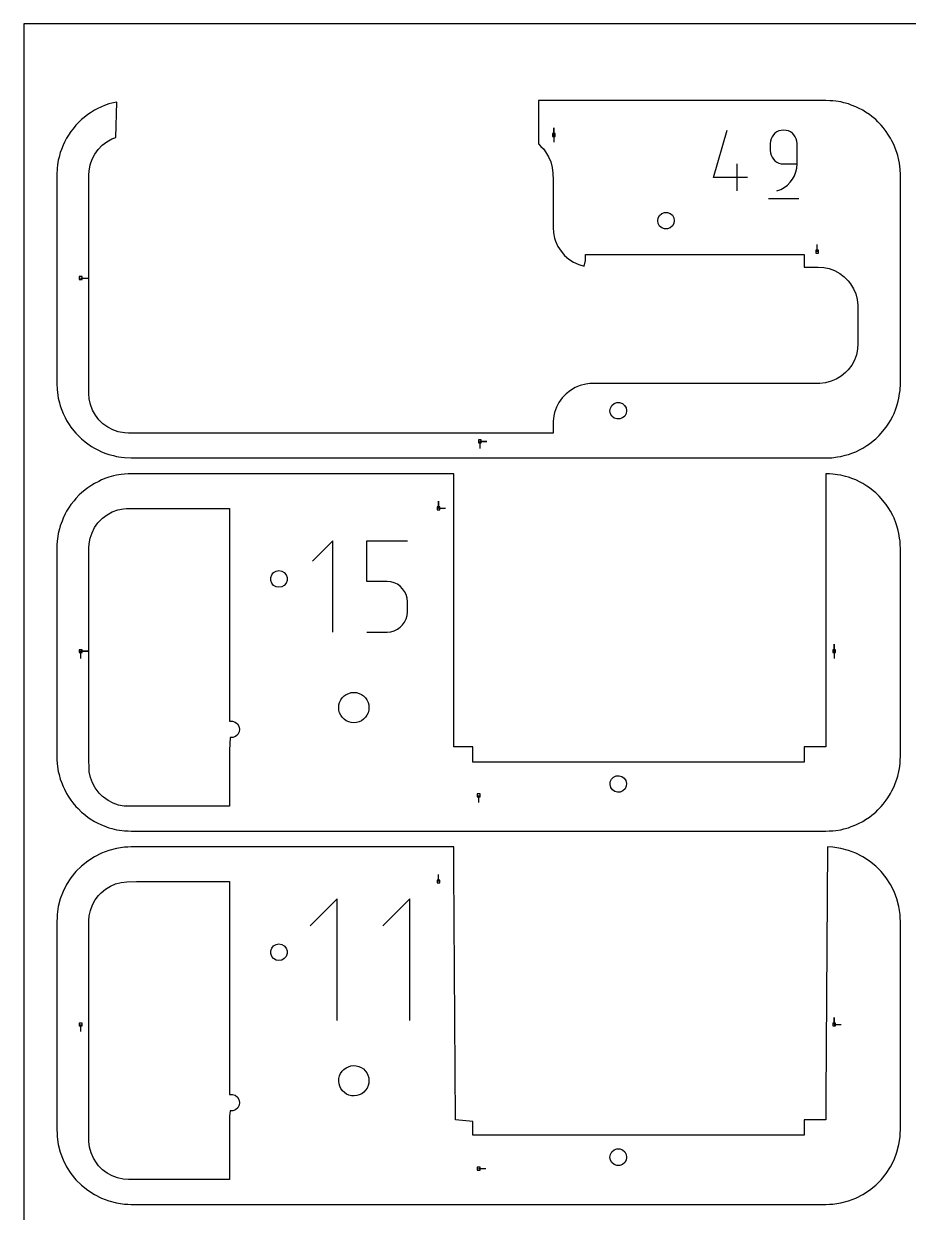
# Model space of a CAD drawing. Extents: x 0 to 570, y 0 to 470.
# Drawn here: x 0 to 178.3, y 230.6 to 470 of the extents above; entities that cross this region are included whole.
import ezdxf

# ---------------------------------------------------------------- set-up
doc = ezdxf.new("R2010")
doc.units = 0

msp = doc.modelspace()

# ---------------------------------------------------------------- linework, layer by layer
at = {"layer": 'annotation', "color": 1}
for p, q in [((106.836875, 447.580638), (106.836875, 449.009388)), ((106.836875, 447.580638), (106.836875, 449.009388)), ((106.836875, 449.009388), (106.836875, 447.580638)), ((139.040793, 439.051922), (141.755265, 448.571766)), ((151.395499, 447.931196), (151.067644, 447.60302)), ((151.77498, 448.199873), (151.395499, 447.931196)), ((152.198342, 448.401337), (151.77498, 448.199873)), ((152.657838, 448.527873), (152.198342, 448.401337)), ((153.145721, 448.571766), (152.657838, 448.527873)), ((153.634616, 448.527873), (153.145721, 448.571766)), ((153.145721, 448.571766), (153.145721, 448.571766)), ((154.094649, 448.401337), (153.634616, 448.527873)), ((154.518169, 448.199873), (154.094649, 448.401337)), ((154.897524, 447.931196), (154.518169, 448.199873)), ((155.225063, 447.60302), (154.897524, 447.931196)), ((106.836875, 447.580638), (106.836875, 446.151888)), ((150.471299, 446.338643), (150.427411, 445.849617)), ((150.427411, 445.849617), (150.427411, 444.488543)), ((150.597798, 446.799029), (150.471299, 446.338643)), ((150.799161, 447.223059), (150.597798, 446.799029)), ((151.067644, 447.60302), (150.799161, 447.223059)), ((155.493135, 447.223059), (155.225063, 447.60302)), ((155.694088, 446.799029), (155.493135, 447.223059)), ((155.82027, 446.338643), (155.694088, 446.799029)), ((155.864032, 445.849617), (155.82027, 446.338643)), ((155.864032, 441.767162), (155.864032, 445.849617)), ((155.864032, 445.849617), (155.864032, 445.849617)), ((150.427411, 444.488543), (150.427411, 444.488543)), ((150.427411, 444.488543), (150.471299, 443.999543)), ((150.471299, 443.999543), (150.597798, 443.539228)), ((150.597798, 443.539228), (150.799161, 443.115299)), ((150.799161, 443.115299), (151.067644, 442.73546)), ((143.80033, 436.330541), (143.80033, 441.767162)), ((151.067644, 442.73546), (151.395499, 442.407411)), ((151.395499, 442.407411), (151.77498, 442.138855)), ((151.77498, 442.138855), (152.198342, 441.937493)), ((152.198342, 441.937493), (152.657838, 441.811028)), ((152.657838, 441.811028), (153.145721, 441.767162)), ((153.145721, 441.767162), (155.864032, 441.767162)), ((155.628209, 440.148517), (155.803847, 440.941819)), ((155.803847, 440.941819), (155.864032, 441.767162)), ((145.83772, 439.051922), (139.040793, 439.051922)), ((154.482309, 438.060613), (154.960067, 438.697937)), ((154.960067, 438.697937), (155.344491, 439.39723)), ((155.344491, 439.39723), (155.628209, 440.148517)), ((151.785415, 436.330541), (152.562771, 436.620223)), ((151.785415, 436.330541), (151.785415, 436.330541)), ((152.562771, 436.620223), (153.276288, 437.011779)), ((153.276288, 437.011779), (153.918592, 437.495235)), ((153.918592, 437.495235), (154.482309, 438.060613)), ((150.087718, 434.800388), (156.20833, 434.800388)), ((159.905628, 424.08145), (159.905628, 425.5102)), ((11.455633, 418.780637), (12.884383, 418.780637)), ((91.905627, 385.875637), (93.334377, 385.875637)), ((91.905627, 385.875637), (93.334377, 385.875637)), ((93.334377, 385.875637), (91.905627, 385.875637)), ((91.905627, 385.875637), (91.905627, 384.446887)), ((83.571877, 372.405636), (83.571877, 373.834386)), ((83.571877, 372.405636), (83.571877, 373.834386)), ((83.571877, 373.834386), (83.571877, 372.405636)), ((83.571877, 372.405636), (85.000627, 372.405636)), ((62.27786, 365.831007), (58.195788, 361.747784)), ((62.27786, 347.46917), (62.27786, 365.831007)), ((69.162972, 357.654197), (69.162972, 365.831007)), ((69.162972, 365.831007), (77.317903, 365.831007)), ((73.240438, 357.654197), (69.162972, 357.654197)), ((73.972567, 357.588753), (73.240438, 357.654197)), ((74.661971, 357.400008), (73.972567, 357.588753)), ((75.297061, 357.099344), (74.661971, 357.400008)), ((75.866246, 356.698145), (75.297061, 357.099344)), ((76.357934, 356.207792), (75.866246, 356.698145)), ((76.760534, 355.639668), (76.357934, 356.207792)), ((77.062456, 355.005154), (76.760534, 355.639668)), ((77.25211, 354.315634), (77.062456, 355.005154)), ((77.317903, 353.58249), (77.25211, 354.315634)), ((77.317903, 351.551242), (77.317903, 353.58249)), ((77.317903, 353.58249), (77.317903, 353.58249)), ((76.760278, 349.491377), (77.062324, 350.127269)), ((77.062324, 350.127269), (77.252072, 350.817742)), ((77.252072, 350.817742), (77.317903, 351.551242)), ((69.162972, 347.46917), (73.240438, 347.46917)), ((73.240438, 347.46917), (73.972263, 347.53497)), ((73.240438, 347.46917), (73.240438, 347.46917)), ((73.972263, 347.53497), (74.661507, 347.724668)), ((74.661507, 347.724668), (75.29655, 348.02671)), ((75.29655, 348.02671), (75.865772, 348.429544)), ((75.865772, 348.429544), (76.357554, 348.921617)), ((76.357554, 348.921617), (76.760278, 349.491377)), ((163.33438, 343.605635), (163.33438, 345.034385)), ((163.33438, 343.605635), (163.33438, 345.034385)), ((163.33438, 345.034385), (163.33438, 343.605635)), ((11.455633, 343.605635), (12.884383, 343.605635)), ((11.455633, 343.605635), (12.884383, 343.605635)), ((12.884383, 343.605635), (11.455633, 343.605635)), ((11.455633, 343.605635), (11.455633, 342.176885)), ((163.33438, 343.605635), (163.33438, 342.176885)), ((41.452308, 332.563877), (41.452308, 332.524301)), ((91.667502, 314.567509), (91.667502, 313.138759)), ((83.571877, 297.230634), (83.571877, 298.659384)), ((63.166099, 293.716311), (57.723337, 288.272013)), ((63.166099, 269.233862), (63.166099, 293.716311)), ((77.789779, 293.716311), (72.347017, 288.272013)), ((77.789779, 269.233862), (77.789779, 293.716311)), ((11.455633, 268.430633), (11.455633, 267.001883)), ((163.33438, 268.430633), (163.33438, 269.859383)), ((163.33438, 268.430633), (163.33438, 269.859383)), ((163.33438, 269.859383), (163.33438, 268.430633)), ((163.33438, 268.430633), (164.76313, 268.430633)), ((91.667502, 239.392507), (93.096252, 239.392507))]:
    msp.add_line(p, q, dxfattribs=at)
at = {"layer": 'boundary', "color": 5}
for p, q in [((14.225221, 452.566044), (13.435715, 452.05731)), ((14.812595, 452.861397), (14.225221, 452.566044)), ((15.651702, 453.28333), (14.812595, 452.861397)), ((16.26714, 453.514577), (15.651702, 453.28333)), ((17.146336, 453.84493), (16.26714, 453.514577)), ((17.782869, 454.009447), (17.146336, 453.84493)), ((18.745082, 454.195082), (17.782869, 454.009447)), ((18.544251, 447.105286), (18.745082, 454.195082)), ((150.678226, 454.542513), (103.74125, 454.542513)), ((103.74125, 454.542513), (103.74125, 445.802501)), ((156.729276, 454.542513), (150.678226, 454.542513)), ((161.667505, 454.542513), (156.729276, 454.542513)), ((162.453264, 454.505877), (161.667505, 454.542513)), ((163.063223, 454.477437), (162.453264, 454.505877)), ((163.690341, 454.384946), (163.063223, 454.477437)), ((164.642802, 454.244472), (163.690341, 454.384946)), ((165.256538, 454.085848), (164.642802, 454.244472)), ((166.188674, 453.84493), (165.256538, 454.085848)), ((166.782067, 453.621966), (166.188674, 453.84493)), ((167.683308, 453.28333), (166.782067, 453.621966)), ((168.249641, 452.998556), (167.683308, 453.28333)), ((169.109783, 452.566044), (168.249641, 452.998556)), ((169.642645, 452.222685), (169.109783, 452.566044)), ((11.630545, 450.689684), (10.977477, 450.036619)), ((12.146287, 451.106189), (11.630545, 450.689684)), ((12.88306, 451.701196), (12.146287, 451.106189)), ((13.435715, 452.05731), (12.88306, 451.701196)), ((170.451949, 451.701196), (169.642645, 452.222685)), ((170.949218, 451.299609), (170.451949, 451.701196)), ((171.704465, 450.689684), (170.949218, 451.299609)), ((172.145238, 450.248913), (171.704465, 450.689684)), ((172.814681, 449.579474), (172.145238, 450.248913)), ((9.508817, 448.32695), (9.000085, 447.537449)), ((9.925322, 448.842695), (9.508817, 448.32695)), ((10.520329, 449.579474), (9.925322, 448.842695)), ((10.977477, 450.036619), (10.520329, 449.579474)), ((173.216267, 449.082202), (172.814681, 449.579474)), ((173.826192, 448.32695), (173.216267, 449.082202)), ((174.169547, 447.794094), (173.826192, 448.32695)), ((174.691032, 446.984799), (174.169547, 447.794094)), ((7.926683, 445.558317), (7.596334, 444.679119)), ((8.222037, 446.145692), (7.926683, 445.558317)), ((8.643972, 446.984799), (8.222037, 446.145692)), ((9.000085, 447.537449), (8.643972, 446.984799)), ((15.011417, 444.695488), (15.826818, 445.530354)), ((15.826818, 445.530354), (16.755089, 446.237604)), ((16.755089, 446.237604), (17.776445, 446.802158)), ((17.776445, 446.802158), (18.544251, 447.105286)), ((103.74125, 445.802501), (104.21261, 445.281779)), ((104.21261, 445.281779), (104.716762, 444.777626)), ((174.975812, 446.418463), (174.691032, 446.984799)), ((175.408333, 445.558317), (174.975812, 446.418463)), ((175.631292, 444.964922), (175.408333, 445.558317)), ((7.130063, 443.154345), (6.965544, 442.517809)), ((7.36509, 444.06368), (7.130063, 443.154345)), ((7.596334, 444.679119), (7.36509, 444.06368)), ((13.785953, 442.716406), (14.326256, 443.750793)), ((14.326256, 443.750793), (15.011417, 444.695488)), ((104.716762, 444.777626), (105.144033, 444.206861)), ((105.144033, 444.206861), (105.747282, 443.229272)), ((105.747282, 443.229272), (106.203982, 442.175089)), ((175.96992, 444.06368), (175.631292, 444.964922)), ((176.128546, 443.449945), (175.96992, 444.06368)), ((176.369466, 442.51781), (176.128546, 443.449945)), ((6.732576, 440.938234), (6.6675, 439.542513)), ((6.828504, 441.588647), (6.732576, 440.938234)), ((6.965544, 442.517809), (6.828504, 441.588647)), ((13.172795, 440.328199), (13.402013, 441.614374)), ((13.402013, 441.614374), (13.785953, 442.716406)), ((106.203982, 442.175089), (106.504641, 441.066146)), ((106.504641, 441.066146), (106.642994, 439.925407)), ((176.461955, 441.890693), (176.369466, 442.51781)), ((176.612238, 440.727834), (176.461955, 441.890693)), ((176.667504, 439.542513), (176.612238, 440.727834)), ((6.6675, 439.542513), (6.6675, 415.454277)), ((13.122508, 439.542513), (13.172795, 440.328199)), ((13.122508, 432.778805), (13.122508, 439.542513)), ((106.642994, 439.925407), (106.667504, 438.489947)), ((106.667504, 438.489947), (106.667504, 428.985825)), ((176.667504, 421.708176), (176.667504, 439.542513)), ((13.122508, 421.71092), (13.122508, 432.778805)), ((106.667504, 428.985825), (106.739622, 427.914889)), ((106.739622, 427.914889), (106.969913, 426.807075)), ((106.969913, 426.807075), (107.19588, 426.180892)), ((107.19588, 426.180892), (107.664574, 425.153881)), ((107.664574, 425.153881), (108.273714, 424.203093)), ((108.273714, 424.203093), (109.011157, 423.347625)), ((13.122508, 404.765749), (13.122508, 421.71092)), ((109.011157, 423.347625), (109.862175, 422.604674)), ((109.862175, 422.604674), (110.809746, 421.989183)), ((110.809746, 421.989183), (111.83492, 421.513544)), ((111.83492, 421.513544), (112.91717, 421.187344)), ((112.91717, 421.187344), (113.191922, 422.340202)), ((113.191922, 422.340202), (113.191922, 423.501262)), ((113.191922, 423.501262), (143.226573, 423.501262)), ((143.226573, 423.501262), (157.290416, 423.501262)), ((157.290416, 423.501262), (157.290416, 422.273189)), ((157.290416, 422.273189), (157.290416, 420.985825)), ((176.667504, 397.542513), (176.667504, 421.708176)), ((157.290416, 420.985825), (158.67308, 420.985825)), ((158.67308, 420.985825), (160.122498, 420.985825)), ((160.122498, 420.985825), (161.222276, 420.909673)), ((161.222276, 420.909673), (162.347128, 420.67017)), ((162.347128, 420.67017), (163.426023, 420.271825)), ((163.426023, 420.271825), (164.436651, 419.722875)), ((164.436651, 419.722875), (165.3581, 419.034665)), ((165.3581, 419.034665), (166.171347, 418.221425)), ((166.171347, 418.221425), (166.631602, 417.606589)), ((166.631602, 417.606589), (167.22763, 416.625887)), ((167.22763, 416.625887), (167.676904, 415.569743)), ((6.6675, 415.454277), (6.6675, 397.542513)), ((167.676904, 415.569743), (167.97011, 414.459976)), ((167.97011, 414.459976), (168.101143, 413.319524)), ((168.101143, 413.319524), (168.122507, 412.422118)), ((168.122507, 412.422118), (168.122507, 405.587548)), ((13.122508, 395.542511), (13.122508, 404.765749)), ((168.122507, 405.587548), (168.046224, 404.44179)), ((167.408287, 402.238504), (166.859376, 401.228099)), ((167.806644, 403.317166), (167.408287, 402.238504)), ((168.046224, 404.44179), (167.806644, 403.317166)), ((166.171276, 400.306831), (165.621679, 399.757237)), ((166.859376, 401.228099), (166.171276, 400.306831)), ((6.6675, 397.542513), (6.723006, 396.352044)), ((113.246369, 397.408293), (112.16268, 397.134683)), ((114.054766, 397.519013), (113.246369, 397.408293)), ((136.182137, 397.519013), (114.054766, 397.519013)), ((157.290416, 397.542513), (136.182137, 397.519013)), ((158.673081, 397.542513), (157.290416, 397.542513)), ((160.447959, 397.563347), (158.673081, 397.542513)), ((161.588374, 397.69316), (160.447959, 397.563347)), ((162.698273, 397.985115), (161.588374, 397.69316)), ((163.754749, 398.433144), (162.698273, 397.985115)), ((164.73597, 399.027957), (163.754749, 398.433144)), ((165.621679, 399.757237), (164.73597, 399.027957)), ((176.602428, 396.146791), (176.667504, 397.542513)), ((6.723006, 396.352044), (6.869616, 395.217628)), ((6.869616, 395.217628), (6.965544, 394.567215)), ((13.206662, 394.429822), (13.122508, 395.542511)), ((109.283425, 395.457129), (108.510515, 394.648839)), ((110.16155, 396.149478), (109.283425, 395.457129)), ((111.127628, 396.712332), (110.16155, 396.149478)), ((112.16268, 397.134683), (111.127628, 396.712332)), ((176.369466, 394.567215), (176.509938, 395.519674)), ((176.509938, 395.519674), (176.602428, 396.146791)), ((6.965544, 394.567215), (7.200571, 393.657881)), ((7.200571, 393.657881), (7.365089, 393.021347)), ((7.365089, 393.021347), (7.695439, 392.142145)), ((13.453031, 393.289125), (13.206662, 394.429822)), ((13.862858, 392.196452), (13.453031, 393.289125)), ((107.338727, 392.749788), (106.962878, 391.696276)), ((107.858007, 393.740455), (107.338727, 392.749788)), ((108.510515, 394.648839), (107.858007, 393.740455)), ((175.746961, 392.42795), (175.96992, 393.021347)), ((175.96992, 393.021347), (176.21084, 393.953481)), ((176.21084, 393.953481), (176.369466, 394.567215)), ((7.695439, 392.142145), (7.926683, 391.526704)), ((7.926683, 391.526704), (8.348618, 390.687601)), ((8.348618, 390.687601), (8.643972, 390.100229)), ((14.427409, 391.175099), (13.862858, 392.196452)), ((15.134661, 390.246828), (14.427409, 391.175099)), ((15.969528, 389.431424), (15.134661, 390.246828)), ((106.830803, 391.057016), (106.693548, 389.949336)), ((106.962878, 391.696276), (106.830803, 391.057016)), ((174.691032, 390.100229), (175.123553, 390.960371)), ((175.123553, 390.960371), (175.408333, 391.526704)), ((175.408333, 391.526704), (175.746961, 392.42795)), ((8.643972, 390.100229), (9.152705, 389.310725)), ((9.152705, 389.310725), (9.508818, 388.758072)), ((9.508818, 388.758072), (10.103825, 388.021296)), ((10.103825, 388.021296), (10.520329, 387.505553)), ((16.914223, 388.746269), (15.969528, 389.431424)), ((17.94861, 388.205966), (16.914223, 388.746269)), ((19.050642, 387.822023), (17.94861, 388.205966)), ((20.336815, 387.592808), (19.050642, 387.822023)), ((106.693548, 389.949336), (106.667504, 389.343099)), ((106.667504, 389.343099), (106.667504, 387.542512)), ((172.81468, 387.505553), (173.424606, 388.260802)), ((173.424606, 388.260802), (173.826192, 388.758072)), ((173.826192, 388.758072), (174.347677, 389.567371)), ((174.347677, 389.567371), (174.691032, 390.100229)), ((10.520329, 387.505553), (11.173397, 386.852485)), ((11.173397, 386.852485), (11.630545, 386.395338)), ((11.630545, 386.395338), (12.367319, 385.800332)), ((12.367319, 385.800332), (12.88306, 385.383829)), ((21.122498, 387.542512), (20.336815, 387.592808)), ((39.544409, 387.542512), (21.122498, 387.542512)), ((47.156882, 387.542512), (39.544409, 387.542512)), ((105.869855, 387.542512), (47.156882, 387.542512)), ((106.667504, 387.542512), (105.869855, 387.542512)), ((170.451949, 385.383829), (171.207196, 385.993753)), ((171.207196, 385.993753), (171.704465, 386.395337)), ((171.704465, 386.395337), (172.373907, 387.06478)), ((172.373907, 387.06478), (172.81468, 387.505553)), ((12.88306, 385.383829), (13.672566, 384.875095)), ((13.672566, 384.875095), (14.225221, 384.51898)), ((14.225221, 384.51898), (15.064327, 384.097047)), ((15.064327, 384.097047), (15.651702, 383.801694)), ((15.651702, 383.801694), (16.530899, 383.471343)), ((16.530899, 383.471343), (17.146336, 383.240098)), ((17.146336, 383.240098), (18.055669, 383.005071)), ((164.642802, 382.840552), (165.574938, 383.081472)), ((165.574938, 383.081472), (166.188674, 383.240098)), ((166.188674, 383.240098), (167.089914, 383.578731)), ((167.089914, 383.578731), (167.683308, 383.801694)), ((167.683308, 383.801694), (168.54345, 384.234206)), ((168.54345, 384.234206), (169.109783, 384.51898)), ((169.109783, 384.51898), (169.919088, 385.04047)), ((169.919088, 385.04047), (170.451949, 385.383829)), ((18.055669, 383.005071), (18.692202, 382.840552)), ((18.692202, 382.840552), (19.621363, 382.703514)), ((19.621363, 382.703514), (20.271775, 382.607587)), ((20.271775, 382.607587), (21.667505, 382.542511)), ((21.667505, 382.542511), (41.741034, 382.542511)), ((41.741034, 382.542511), (77.341098, 382.542511)), ((77.341098, 382.542511), (136.788889, 382.542511)), ((136.788889, 382.542511), (161.667505, 382.542511)), ((161.667505, 382.542511), (162.852824, 382.597777)), ((162.852824, 382.597777), (164.015684, 382.748061)), ((164.015684, 382.748061), (164.642802, 382.840552)), ((16.566067, 378.451895), (15.651702, 378.108328)), ((17.146336, 378.669928), (16.566067, 378.451895)), ((18.092042, 378.914354), (17.146336, 378.669928)), ((18.692202, 379.06947), (18.092042, 378.914354)), ((19.658529, 379.21199), (18.692202, 379.06947)), ((20.271775, 379.302435), (19.658529, 379.21199)), ((21.021638, 379.337398), (20.271775, 379.302435)), ((21.667505, 379.367511), (21.021638, 379.337398)), ((75.539258, 379.367511), (21.667505, 379.367511)), ((86.667502, 379.367511), (75.539258, 379.367511)), ((86.667503, 368.56961), (86.667502, 379.367511)), ((162.394006, 379.333638), (161.667505, 379.367511)), ((161.667505, 379.367511), (161.667505, 335.165412)), ((163.063223, 379.302435), (162.394006, 379.333638)), ((164.022505, 379.160955), (163.063223, 379.302435)), ((164.642802, 379.06947), (164.022505, 379.160955)), ((165.581613, 378.826827), (164.642802, 379.06947)), ((166.188674, 378.669928), (165.581613, 378.826827)), ((167.096368, 378.328867), (166.188674, 378.669928)), ((167.683308, 378.108328), (167.096368, 378.328867)), ((12.39679, 376.133489), (11.630545, 375.514682)), ((12.883061, 376.526193), (12.39679, 376.133489)), ((13.704147, 377.055277), (12.883061, 376.526193)), ((14.225221, 377.391042), (13.704147, 377.055277)), ((15.097892, 377.829852), (14.225221, 377.391042)), ((15.651702, 378.108328), (15.097892, 377.829852)), ((168.54961, 377.672719), (167.683308, 378.108328)), ((169.109783, 377.391042), (168.54961, 377.672719)), ((169.924884, 376.865817), (169.109783, 377.391042)), ((170.45195, 376.526193), (169.924884, 376.865817)), ((171.212605, 375.9119), (170.45195, 376.526193)), ((171.704465, 375.514682), (171.212605, 375.9119)), ((10.127625, 373.918198), (9.508818, 373.151947)), ((10.520329, 374.404472), (10.127625, 373.918198)), ((11.19952, 375.083659), (10.520329, 374.404472)), ((11.630545, 375.514682), (11.19952, 375.083659)), ((172.378701, 374.840449), (171.704465, 375.514682)), ((172.814681, 374.404472), (172.378701, 374.840449)), ((173.428974, 373.643811), (172.814681, 374.404472)), ((173.826192, 373.151948), (173.428974, 373.643811)), ((8.365496, 371.255986), (7.926683, 370.383315)), ((8.643972, 371.809796), (8.365496, 371.255986)), ((9.173054, 372.630877), (8.643972, 371.809796)), ((9.508818, 373.151947), (9.173054, 372.630877)), ((174.351411, 372.336856), (173.826192, 373.151948)), ((174.691032, 371.809796), (174.351411, 372.336856)), ((175.12665, 370.943491), (174.691032, 371.809796)), ((7.365089, 368.888678), (7.209972, 368.288517)), ((7.708653, 369.803044), (7.365089, 368.888678)), ((7.926683, 370.383315), (7.708653, 369.803044)), ((175.408333, 370.383315), (175.12665, 370.943491)), ((175.749386, 369.475619), (175.408333, 370.383315)), ((175.969921, 368.888678), (175.749386, 369.475619)), ((176.212566, 367.949867), (175.969921, 368.888678)), ((6.875098, 366.729561), (6.732576, 365.763231)), ((6.965544, 367.342807), (6.875098, 366.729561)), ((7.209972, 368.288517), (6.965544, 367.342807)), ((86.667502, 324.36751), (86.667503, 368.56961)), ((176.369466, 367.342808), (176.212566, 367.949867)), ((176.510944, 366.383527), (176.369466, 367.342808)), ((176.602428, 365.763232), (176.510944, 366.383527)), ((6.697614, 365.013374), (6.6675, 364.367511)), ((6.6675, 364.367511), (6.6675, 357.079276)), ((6.732576, 365.763231), (6.697614, 365.013374)), ((176.637293, 365.01545), (176.602428, 365.763232)), ((176.667504, 364.367511), (176.637293, 365.01545)), ((176.667504, 329.679173), (176.667504, 364.367511)), ((6.6675, 357.079276), (6.6675, 322.367511)), ((161.667505, 335.165412), (161.667505, 324.36751)), ((176.667504, 322.367511), (176.667504, 329.679173)), ((87.476106, 324.36751), (86.667502, 324.36751)), ((90.479082, 324.36751), (87.476106, 324.36751)), ((90.479082, 323.713258), (90.479082, 324.36751)), ((90.479082, 321.28351), (90.479082, 323.713258)), ((160.738966, 324.36751), (157.29058, 324.36751)), ((157.29058, 324.36751), (157.29058, 323.713258)), ((157.29058, 323.713258), (157.29058, 321.283509)), ((161.667505, 324.36751), (160.738966, 324.36751)), ((6.6675, 322.367511), (6.697614, 321.721647)), ((6.697614, 321.721647), (6.732576, 320.971789)), ((6.732576, 320.971789), (6.823022, 320.358541)), ((135.715051, 321.28351), (90.479082, 321.28351)), ((157.29058, 321.283509), (135.715051, 321.28351)), ((176.46095, 320.012509), (176.602428, 320.971789)), ((176.602428, 320.971789), (176.637293, 321.719571)), ((176.637293, 321.719571), (176.667504, 322.367511)), ((6.823022, 320.358541), (6.965544, 319.392213)), ((6.965544, 319.392213), (7.120662, 318.792052)), ((7.120662, 318.792052), (7.36509, 317.846345)), ((175.96992, 317.846345), (176.126821, 318.453404)), ((176.126821, 318.453404), (176.369466, 319.392212)), ((176.369466, 319.392212), (176.46095, 320.012509)), ((7.36509, 317.846345), (7.58312, 317.266072)), ((7.58312, 317.266072), (7.926683, 316.351702)), ((7.926683, 316.351702), (8.20516, 315.797894)), ((174.972714, 315.4854), (175.408333, 316.351702)), ((175.408333, 316.351702), (175.628867, 316.938645)), ((175.628867, 316.938645), (175.96992, 317.846345)), ((8.20516, 315.797894), (8.643972, 314.925227)), ((8.643972, 314.925227), (8.979736, 314.404154)), ((8.979736, 314.404154), (9.508818, 313.583069)), ((173.826192, 313.583069), (174.165813, 314.110131)), ((174.165813, 314.110131), (174.691032, 314.925227)), ((174.691032, 314.925227), (174.972714, 315.4854)), ((9.508818, 313.583069), (9.901522, 313.096798)), ((9.901522, 313.096798), (10.520329, 312.330551)), ((10.520329, 312.330551), (10.951354, 311.899526)), ((10.951354, 311.899526), (11.630545, 311.220335)), ((11.630545, 311.220335), (12.116816, 310.827632)), ((170.94381, 310.606044), (171.704465, 311.220335)), ((171.704465, 311.220335), (172.140444, 311.656314)), ((172.140444, 311.656314), (172.814681, 312.330551)), ((172.814681, 312.330551), (173.211899, 312.822412)), ((173.211899, 312.822412), (173.826192, 313.583069)), ((12.116816, 310.827632), (12.883061, 310.208827)), ((12.883061, 310.208827), (13.404134, 309.873062)), ((13.404134, 309.873062), (14.225221, 309.343978)), ((14.225221, 309.343978), (14.779031, 309.065503)), ((14.779031, 309.065503), (15.651702, 308.626692)), ((167.683308, 308.626692), (168.243482, 308.908369)), ((168.243482, 308.908369), (169.109783, 309.343978)), ((169.109783, 309.343978), (169.636849, 309.683602)), ((169.636849, 309.683602), (170.45195, 310.208827)), ((170.45195, 310.208827), (170.94381, 310.606044)), ((15.651702, 308.626692), (16.231972, 308.40866)), ((16.231972, 308.40866), (17.146336, 308.065095)), ((17.146336, 308.065095), (17.746496, 307.909978)), ((17.746496, 307.909978), (18.692202, 307.66555)), ((18.692202, 307.66555), (19.305448, 307.575105)), ((19.305448, 307.575105), (20.271775, 307.432585)), ((20.271775, 307.432585), (21.021638, 307.397623)), ((21.021638, 307.397623), (21.667505, 307.367509)), ((21.667505, 307.367509), (27.741034, 307.367509)), ((27.741034, 307.367509), (38.512335, 307.367509)), ((38.512335, 307.367509), (154.140129, 307.367509)), ((154.140129, 307.367509), (161.667505, 307.367509)), ((161.667505, 307.367509), (162.315443, 307.397719)), ((162.315443, 307.397719), (163.063223, 307.432585)), ((163.063223, 307.432585), (163.68352, 307.52407)), ((163.68352, 307.52407), (164.642802, 307.66555)), ((164.642802, 307.66555), (165.249862, 307.82245)), ((165.249862, 307.82245), (166.188674, 308.065095)), ((166.188674, 308.065095), (166.775613, 308.285633)), ((166.775613, 308.285633), (167.683308, 308.626692)), ((20.271775, 304.127433), (18.692202, 303.894468)), ((20.96143, 304.159588), (20.271775, 304.127433)), ((21.667505, 304.192509), (20.96143, 304.159588)), ((81.914215, 304.192509), (21.667505, 304.192509)), ((86.667502, 304.192509), (81.914215, 304.192509)), ((86.667503, 299.580323), (86.667502, 304.192509)), ((161.97782, 304.17804), (161.667505, 253.804693)), ((163.063223, 304.127433), (161.97782, 304.17804)), ((164.642802, 303.894468), (163.063223, 304.127433)), ((14.225221, 302.21604), (12.883061, 301.351191)), ((15.651702, 302.933326), (14.225221, 302.21604)), ((17.146336, 303.494926), (15.651702, 302.933326)), ((18.692202, 303.894468), (17.146336, 303.494926)), ((166.188674, 303.494926), (164.642802, 303.894468)), ((167.683308, 302.933326), (166.188674, 303.494926)), ((169.109783, 302.21604), (167.683308, 302.933326)), ((170.45195, 301.351191), (169.109783, 302.21604)), ((11.630545, 300.33968), (10.520329, 299.22947)), ((12.883061, 301.351191), (11.630545, 300.33968)), ((87.012887, 249.192508), (86.667503, 299.580323)), ((171.704465, 300.33968), (170.45195, 301.351191)), ((172.814681, 299.22947), (171.704465, 300.33968)), ((9.508818, 297.976945), (8.643972, 296.634794)), ((10.520329, 299.22947), (9.508818, 297.976945)), ((173.826192, 297.976945), (172.814681, 299.22947)), ((174.691032, 296.634794), (173.826192, 297.976945)), ((7.926683, 295.208313), (7.365089, 293.713676)), ((8.643972, 296.634794), (7.926683, 295.208313)), ((175.408333, 295.208313), (174.691032, 296.634794)), ((175.969921, 293.713676), (175.408333, 295.208313)), ((6.965544, 292.167805), (6.732576, 290.588229)), ((7.365089, 293.713676), (6.965544, 292.167805)), ((176.369466, 292.167805), (175.969921, 293.713676)), ((176.602428, 290.588229), (176.369466, 292.167805)), ((6.700421, 289.898579), (6.6675, 289.192508)), ((6.732576, 290.588229), (6.700421, 289.898579)), ((176.634477, 289.900849), (176.602428, 290.588229)), ((176.667504, 289.192508), (176.634477, 289.900849)), ((6.6675, 289.192508), (6.6675, 283.880744)), ((176.667504, 252.521347), (176.667504, 289.192508)), ((6.6675, 283.880744), (6.6675, 247.192509)), ((161.667505, 253.804693), (161.667505, 249.192508)), ((176.667504, 247.192509), (176.667504, 252.521347)), ((90.479082, 248.913052), (87.012887, 249.192508)), ((161.667505, 249.192508), (157.29058, 249.192508)), ((157.29058, 249.192508), (157.29058, 246.108507)), ((6.6675, 247.192509), (6.700421, 246.486437)), ((90.479082, 246.108507), (90.479082, 248.913052)), ((176.634477, 246.484168), (176.667504, 247.192509)), ((6.700421, 246.486437), (6.732576, 245.796786)), ((6.732576, 245.796786), (6.965544, 244.21721)), ((6.965544, 244.21721), (7.36509, 242.671343)), ((142.69285, 246.108507), (90.479082, 246.108507)), ((157.29058, 246.108507), (142.69285, 246.108507)), ((175.96992, 242.671343), (176.369466, 244.21721)), ((176.369466, 244.21721), (176.602428, 245.796786)), ((176.602428, 245.796786), (176.634477, 246.484168)), ((7.36509, 242.671343), (7.926683, 241.1767)), ((175.408333, 241.1767), (175.96992, 242.671343)), ((7.926683, 241.1767), (8.643972, 239.750224)), ((8.643972, 239.750224), (9.508818, 238.408067)), ((173.826192, 238.408067), (174.691032, 239.750224)), ((174.691032, 239.750224), (175.408333, 241.1767)), ((9.508818, 238.408067), (10.520329, 237.155549)), ((10.520329, 237.155549), (11.630545, 236.045333)), ((171.704465, 236.045333), (172.814681, 237.155549)), ((172.814681, 237.155549), (173.826192, 238.408067)), ((11.630545, 236.045333), (12.883061, 235.033824)), ((12.883061, 235.033824), (14.225221, 234.168976)), ((169.109783, 234.168976), (170.45195, 235.033824)), ((170.45195, 235.033824), (171.704465, 236.045333)), ((14.225221, 234.168976), (15.651702, 233.45169)), ((15.651702, 233.45169), (17.146336, 232.890093)), ((17.146336, 232.890093), (18.692202, 232.490548)), ((18.692202, 232.490548), (18.710785, 232.487807)), ((18.710785, 232.487807), (20.271775, 232.257583)), ((20.271775, 232.257583), (20.96143, 232.225428)), ((20.96143, 232.225428), (21.667505, 232.192507)), ((161.667505, 232.192507), (162.375844, 232.225534)), ((162.375844, 232.225534), (163.063223, 232.257583)), ((163.063223, 232.257583), (164.642802, 232.490548)), ((164.642802, 232.490548), (166.188674, 232.890093)), ((166.188674, 232.890093), (167.683308, 233.45169)), ((167.683308, 233.45169), (169.109783, 234.168976)), ((21.667505, 232.192507), (26.093975, 232.192507)), ((26.093975, 232.192507), (33.944246, 232.192507)), ((33.944246, 232.192507), (156.181451, 232.192507)), ((156.181451, 232.192507), (161.667505, 232.192507))]:
    msp.add_line(p, q, dxfattribs=at)
at = {"layer": 'frame', "color": 5}
for p, q in [((570, 470), (0, 470)), ((0, 470), (0, 0))]:
    msp.add_line(p, q, dxfattribs=at)
at = {"layer": 'hole', "color": 5}
for p, q in [((107.122625, 447.866388), (106.551125, 447.866388)), ((106.551125, 447.866388), (106.551125, 447.294888)), ((107.122625, 447.294888), (107.122625, 447.866388)), ((106.551125, 447.294888), (107.122625, 447.294888)), ((127.854238, 430.905387), (128.143298, 431.410968)), ((128.143298, 431.410968), (128.58784, 431.787196)), ((128.58784, 431.787196), (129.134253, 431.98869)), ((129.134253, 431.98869), (129.71663, 431.99115)), ((129.71663, 431.99115), (130.264722, 431.794278)), ((130.264722, 431.794278), (130.712426, 431.421819)), ((130.712426, 431.421819), (131.005746, 430.918698)), ((131.005746, 430.918698), (131.109297, 430.345599)), ((127.755532, 430.331434), (127.854238, 430.905387)), ((127.859083, 429.758333), (127.755532, 430.331434)), ((128.152404, 429.255211), (127.859083, 429.758333)), ((128.600107, 428.882752), (128.152404, 429.255211)), ((129.148203, 428.68588), (128.600107, 428.882752)), ((129.73058, 428.68834), (129.148203, 428.68588)), ((130.276989, 428.889835), (129.73058, 428.68834)), ((130.721531, 429.266062), (130.276989, 428.889835)), ((131.010591, 429.771644), (130.721531, 429.266062)), ((131.109297, 430.345599), (131.010591, 429.771644)), ((160.191378, 424.3672), (159.619878, 424.3672)), ((159.619878, 424.3672), (159.619878, 423.7957)), ((159.619878, 423.7957), (160.191378, 423.7957)), ((160.191378, 423.7957), (160.191378, 424.3672)), ((11.741383, 419.066387), (11.169883, 419.066387)), ((11.169883, 419.066387), (11.169883, 418.494887)), ((11.741383, 418.494887), (11.741383, 419.066387)), ((11.169883, 418.494887), (11.741383, 418.494887)), ((118.239111, 392.599242), (118.524866, 393.106365)), ((118.524866, 393.106365), (118.966829, 393.48517)), ((118.966829, 393.48517), (119.511701, 393.689971)), ((119.511701, 393.689971), (120.09376, 393.696063)), ((120.09376, 393.696063), (120.642796, 393.502712)), ((120.642796, 393.502712), (121.092592, 393.133241)), ((121.092592, 393.133241), (121.388899, 392.63221)), ((121.388899, 392.63221), (121.495972, 392.060055)), ((118.144037, 392.024971), (118.239111, 392.599242)), ((118.251111, 391.452812), (118.144037, 392.024971)), ((118.547418, 390.951784), (118.251111, 391.452812)), ((118.997213, 390.582313), (118.547418, 390.951784)), ((119.546252, 390.388962), (118.997213, 390.582313)), ((120.128311, 390.395055), (119.546252, 390.388962)), ((120.67318, 390.599855), (120.128311, 390.395055)), ((121.115143, 390.97866), (120.67318, 390.599855)), ((121.400898, 391.48578), (121.115143, 390.97866)), ((121.495972, 392.060055), (121.400898, 391.48578)), ((92.191377, 386.161387), (91.619877, 386.161387)), ((91.619877, 386.161387), (91.619877, 385.589887)), ((91.619877, 385.589887), (92.191377, 385.589887)), ((92.191377, 385.589887), (92.191377, 386.161387)), ((15.892046, 370.420798), (16.825551, 371.115548)), ((16.825551, 371.115548), (17.849971, 371.667508)), ((17.849971, 371.667508), (18.943628, 372.064999)), ((18.943628, 372.064999), (20.083377, 372.299613)), ((20.083377, 372.299613), (20.694554, 372.340115)), ((20.694554, 372.340115), (24.83072, 372.367511)), ((24.83072, 372.367511), (41.452165, 372.367511)), ((41.452165, 372.367511), (41.452165, 364.54905)), ((83.857627, 372.691386), (83.286127, 372.691386)), ((83.286127, 372.691386), (83.286127, 372.119886)), ((83.286127, 372.119886), (83.857627, 372.119886)), ((83.857627, 372.119886), (83.857627, 372.691386)), ((14.286425, 368.503233), (14.959127, 369.450907)), ((14.959127, 369.450907), (15.892046, 370.420798)), ((13.177289, 365.223403), (13.385964, 366.366883)), ((13.385964, 366.366883), (13.758308, 367.467923)), ((13.758308, 367.467923), (14.286425, 368.503233)), ((13.122508, 364.367511), (13.177289, 365.223403)), ((13.122508, 363.213802), (13.122508, 364.367511)), ((41.452165, 364.54905), (41.452165, 329.504185)), ((13.122508, 361.325916), (13.122508, 363.213802)), ((13.122508, 321.940748), (13.122508, 361.325916)), ((49.979661, 359.002263), (50.354141, 359.448552)), ((50.354141, 359.448552), (50.858677, 359.739848)), ((50.858677, 359.739848), (51.432416, 359.841014)), ((51.432416, 359.841014), (52.006154, 359.739848)), ((52.006154, 359.739848), (52.510693, 359.448552)), ((52.510693, 359.448552), (52.885173, 359.002263)), ((49.7804, 358.454808), (49.979661, 359.002263)), ((49.7804, 357.872218), (49.7804, 358.454808)), ((49.979661, 357.324763), (49.7804, 357.872218)), ((50.354141, 356.878474), (49.979661, 357.324763)), ((50.858677, 356.587177), (50.354141, 356.878474)), ((52.510693, 356.878474), (52.006154, 356.587178)), ((52.885173, 357.324763), (52.510693, 356.878474)), ((52.885173, 359.002263), (53.084431, 358.454808)), ((53.084431, 357.872218), (52.885173, 357.324763)), ((53.084431, 358.454808), (53.084431, 357.872218)), ((51.432416, 356.486013), (50.858677, 356.587177)), ((52.006154, 356.587178), (51.432416, 356.486013)), ((11.741383, 343.891385), (11.169883, 343.891385)), ((11.169883, 343.891385), (11.169883, 343.319885)), ((11.169883, 343.319885), (11.741383, 343.319885)), ((11.741383, 343.319885), (11.741383, 343.891385)), ((163.62013, 343.891385), (163.04863, 343.891385)), ((163.04863, 343.891385), (163.04863, 343.319885)), ((163.04863, 343.319885), (163.62013, 343.319885)), ((163.62013, 343.319885), (163.62013, 343.891385)), ((65.484274, 335.127582), (65.997809, 335.265184)), ((65.997809, 335.265184), (66.527433, 335.31152)), ((66.527433, 335.31152), (67.057063, 335.265184)), ((67.057063, 335.265184), (67.570596, 335.127582)), ((63.477435, 332.26152), (63.523771, 332.791147)), ((63.523771, 332.791147), (63.661372, 333.304682)), ((63.661372, 333.304682), (63.886058, 333.78652)), ((63.886058, 333.78652), (64.191, 334.222022)), ((64.191, 334.222022), (64.566933, 334.597955)), ((64.566933, 334.597955), (65.002432, 334.902898)), ((65.002432, 334.902898), (65.484274, 335.127582)), ((67.570596, 335.127582), (68.052436, 334.902898)), ((68.052436, 334.902898), (68.487938, 334.597956)), ((68.487938, 334.597956), (68.86387, 334.222022)), ((68.86387, 334.222022), (69.168812, 333.78652)), ((69.168812, 333.78652), (69.393498, 333.304682)), ((69.393498, 333.304682), (69.531097, 332.791147)), ((69.531097, 332.791147), (69.577435, 332.26152)), ((63.523771, 331.731893), (63.477435, 332.26152)), ((63.661372, 331.218359), (63.523771, 331.731893)), ((63.886058, 330.73652), (63.661372, 331.218359)), ((64.190999, 330.301017), (63.886058, 330.73652)), ((69.168812, 330.73652), (68.86387, 330.301017)), ((69.393498, 331.218359), (69.168812, 330.73652)), ((69.531097, 331.731893), (69.393498, 331.218359)), ((69.577435, 332.26152), (69.531097, 331.731893)), ((41.452165, 329.504185), (42.052432, 329.524676)), ((42.052432, 329.524676), (42.605198, 329.345241)), ((42.605198, 329.345241), (43.063259, 328.987572)), ((43.063259, 328.987572), (43.371364, 328.494804)), ((43.371364, 328.494804), (43.492353, 327.926377)), ((64.566934, 329.925085), (64.190999, 330.301017)), ((65.002433, 329.620142), (64.566934, 329.925085)), ((65.484274, 329.395458), (65.002433, 329.620142)), ((65.997809, 329.257858), (65.484274, 329.395458)), ((66.527433, 329.21152), (65.997809, 329.257858)), ((67.057063, 329.257858), (66.527433, 329.21152)), ((67.570596, 329.395458), (67.057063, 329.257858)), ((68.052436, 329.620142), (67.570596, 329.395458)), ((68.487938, 329.925085), (68.052436, 329.620142)), ((68.86387, 330.301017), (68.487938, 329.925085)), ((41.587575, 326.210345), (41.452165, 323.702104)), ((42.168379, 326.23079), (41.587575, 326.210345)), ((42.707158, 326.448646), (42.168379, 326.23079)), ((43.138937, 326.837638), (42.707158, 326.448646)), ((43.411632, 327.35085), (43.138937, 326.837638)), ((43.492353, 327.926377), (43.411632, 327.35085)), ((41.452165, 323.702104), (41.452165, 312.36751)), ((13.149898, 319.939564), (13.122508, 321.940748)), ((13.190393, 319.328386), (13.149898, 319.939564)), ((13.425012, 318.188636), (13.190393, 319.328386)), ((118.880247, 318.249542), (119.409605, 318.487612)), ((119.409605, 318.487612), (119.988464, 318.530273)), ((119.988464, 318.530273), (120.547003, 318.372379)), ((13.822506, 317.094976), (13.425012, 318.188636)), ((14.374463, 316.070557), (13.822506, 317.094976)), ((15.199112, 315.007157), (14.374463, 316.070557)), ((118.153249, 316.744673), (118.211754, 317.322144)), ((118.295781, 316.182016), (118.153249, 316.744673)), ((118.211754, 317.322144), (118.46424, 317.84478)), ((118.622156, 315.702042), (118.295781, 316.182016)), ((118.46424, 317.84478), (118.880247, 318.249542)), ((120.547003, 318.372379), (121.017852, 318.032978)), ((121.017852, 318.032978), (121.344227, 317.553002)), ((121.428253, 316.412875), (121.175768, 315.89024)), ((121.344227, 317.553002), (121.486758, 316.990348)), ((121.486758, 316.990348), (121.428253, 316.412875)), ((15.892046, 314.31422), (15.199112, 315.007157)), ((16.039107, 314.204133), (15.892046, 314.31422)), ((16.98678, 313.531435), (16.039107, 314.204133)), ((91.953252, 314.853259), (91.381752, 314.853259)), ((91.381752, 314.853259), (91.381752, 314.281759)), ((91.381752, 314.281759), (91.953252, 314.281759)), ((91.953252, 314.281759), (91.953252, 314.853259)), ((119.093008, 315.36264), (118.622156, 315.702042)), ((119.651547, 315.204747), (119.093008, 315.36264)), ((120.230407, 315.247408), (119.651547, 315.204747)), ((120.759761, 315.485478), (120.230407, 315.247408)), ((121.175768, 315.89024), (120.759761, 315.485478)), ((18.02209, 313.003319), (16.98678, 313.531435)), ((19.123131, 312.630971), (18.02209, 313.003319)), ((20.26661, 312.4223), (19.123131, 312.630971)), ((21.122498, 312.36751), (20.26661, 312.4223)), ((24.83072, 312.36751), (21.122498, 312.36751)), ((41.452165, 312.36751), (24.83072, 312.36751)), ((18.506377, 296.735045), (19.615597, 297.033181)), ((19.615597, 297.033181), (20.756236, 297.169061)), ((20.756236, 297.169061), (22.709364, 297.192509)), ((22.709364, 297.192509), (41.452165, 297.192509)), ((41.452165, 297.192509), (41.452165, 293.846742)), ((83.857627, 297.516384), (83.286127, 297.516384)), ((83.286127, 297.516384), (83.286127, 296.944884)), ((83.286127, 296.944884), (83.857627, 296.944884)), ((83.857627, 296.944884), (83.857627, 297.516384)), ((15.073387, 294.427786), (15.590695, 294.945098)), ((15.590695, 294.945098), (16.472891, 295.680048)), ((16.472891, 295.680048), (17.451528, 296.280856)), ((17.451528, 296.280856), (18.506377, 296.735045)), ((13.437336, 291.414279), (13.83563, 292.494095)), ((13.83563, 292.494095), (14.384765, 293.505578)), ((14.384765, 293.505578), (15.073387, 294.427786)), ((41.452165, 293.846742), (41.452165, 254.329182)), ((13.128369, 289.284074), (13.19814, 290.288494)), ((13.19814, 290.288494), (13.437336, 291.414279)), ((13.122508, 288.6988), (13.128369, 289.284074)), ((13.122508, 287.890914), (13.122508, 288.6988)), ((13.122508, 245.865745), (13.122508, 287.890914)), ((49.7804, 283.279806), (49.979661, 283.827261)), ((49.7804, 282.697215), (49.7804, 283.279806)), ((49.979661, 282.149761), (49.7804, 282.697215)), ((49.979661, 283.827261), (50.354141, 284.27355)), ((50.354141, 284.27355), (50.858677, 284.564846)), ((50.858677, 284.564846), (51.432415, 284.666012)), ((51.432415, 284.666012), (52.006154, 284.564846)), ((52.006154, 284.564846), (52.510693, 284.27355)), ((52.510693, 284.27355), (52.885173, 283.827261)), ((52.885173, 283.827261), (53.084431, 283.279806)), ((53.084431, 282.697215), (52.885173, 282.149761)), ((53.084431, 283.279806), (53.084431, 282.697215)), ((50.354141, 281.703471), (49.979661, 282.149761)), ((50.858677, 281.412175), (50.354141, 281.703471)), ((51.432416, 281.311011), (50.858677, 281.412175)), ((52.006154, 281.412175), (51.432416, 281.311011)), ((52.510693, 281.703472), (52.006154, 281.412175)), ((52.885173, 282.149761), (52.510693, 281.703472)), ((11.741383, 268.716383), (11.169883, 268.716383)), ((11.169883, 268.716383), (11.169883, 268.144883)), ((11.169883, 268.144883), (11.741383, 268.144883)), ((11.741383, 268.144883), (11.741383, 268.716383)), ((163.62013, 268.716383), (163.04863, 268.716383)), ((163.04863, 268.716383), (163.04863, 268.144883)), ((163.04863, 268.144883), (163.62013, 268.144883)), ((163.62013, 268.144883), (163.62013, 268.716383)), ((63.64514, 258.069101), (63.859553, 258.554679)), ((63.859553, 258.554679), (64.155028, 258.995647)), ((64.155028, 258.995647), (64.522587, 259.378607)), ((64.522587, 259.378607), (64.95106, 259.691923)), ((64.95106, 259.691923), (65.427434, 259.926075)), ((65.427434, 259.926075), (65.93723, 260.07395)), ((65.93723, 260.07395), (66.464957, 260.131052)), ((66.464957, 260.131052), (66.994586, 260.095648)), ((66.994586, 260.095648), (67.510018, 259.968812)), ((67.510018, 259.968812), (67.995596, 259.7544)), ((67.995596, 259.7544), (68.436565, 259.458925)), ((68.436565, 259.458925), (68.819524, 259.091366)), ((68.819524, 259.091366), (69.13284, 258.662891)), ((69.13284, 258.662891), (69.366993, 258.186519)), ((63.482901, 257.024041), (63.518305, 257.553668)), ((63.540003, 256.496312), (63.482901, 257.024041)), ((63.518305, 257.553668), (63.64514, 258.069101)), ((63.687877, 255.986518), (63.540003, 256.496312)), ((69.366993, 258.186519), (69.514866, 257.676723)), ((69.536564, 256.619367), (69.40973, 256.103935)), ((69.514866, 257.676723), (69.571969, 257.148994)), ((69.571969, 257.148994), (69.536564, 256.619367)), ((41.452165, 254.329182), (42.069849, 254.34815)), ((42.069849, 254.34815), (42.621043, 254.16285)), ((42.621043, 254.16285), (43.075622, 253.800207)), ((43.075622, 253.800207), (43.378753, 253.303957)), ((63.92203, 255.510145), (63.687877, 255.986518)), ((64.235346, 255.081669), (63.92203, 255.510145)), ((64.618306, 254.71411), (64.235346, 255.081669)), ((65.059272, 254.418635), (64.618306, 254.71411)), ((65.544852, 254.204224), (65.059272, 254.418635)), ((66.060285, 254.077389), (65.544852, 254.204224)), ((66.58991, 254.041984), (66.060285, 254.077389)), ((67.117641, 254.099087), (66.58991, 254.041984)), ((67.627435, 254.24696), (67.117641, 254.099087)), ((68.103809, 254.481112), (67.627435, 254.24696)), ((68.532284, 254.794429), (68.103809, 254.481112)), ((68.899842, 255.177388), (68.532284, 254.794429)), ((69.195317, 255.618357), (68.899842, 255.177388)), ((69.40973, 256.103935), (69.195317, 255.618357)), ((43.128909, 251.648315), (42.692837, 251.263616)), ((43.407107, 252.15896), (43.128909, 251.648315)), ((43.378753, 253.303957), (43.493877, 252.733958)), ((43.493877, 252.733958), (43.407107, 252.15896)), ((41.570159, 251.036867), (41.452165, 249.97371)), ((41.452165, 249.97371), (41.452165, 237.192507)), ((42.151492, 251.051263), (41.570159, 251.036867)), ((42.692837, 251.263616), (42.151492, 251.051263)), ((13.145951, 244.826244), (13.122508, 245.865745)), ((13.281831, 243.685602), (13.145951, 244.826244)), ((13.579965, 242.57638), (13.281831, 243.685602)), ((14.034156, 241.521535), (13.579965, 242.57638)), ((118.142503, 241.692508), (118.243669, 242.266247)), ((118.243669, 242.266247), (118.534966, 242.770786)), ((118.534966, 242.770786), (118.981254, 243.145266)), ((118.981254, 243.145266), (119.52871, 243.344524)), ((119.52871, 243.344524), (120.111302, 243.344524)), ((120.111302, 243.344524), (120.658756, 243.145266)), ((120.658756, 243.145266), (121.105043, 242.770786)), ((121.105043, 242.770786), (121.396341, 242.266247)), ((121.396341, 242.266247), (121.497506, 241.692508)), ((14.634961, 240.542893), (14.034156, 241.521535)), ((15.073387, 239.957229), (14.634961, 240.542893)), ((15.887224, 239.143389), (15.073387, 239.957229)), ((91.953252, 239.678257), (91.381752, 239.678257)), ((91.381752, 239.678257), (91.381752, 239.106757)), ((91.953252, 239.106757), (91.953252, 239.678257)), ((118.243669, 241.118767), (118.142503, 241.692508)), ((118.534966, 240.614231), (118.243669, 241.118767)), ((118.981254, 240.23975), (118.534966, 240.614231)), ((119.52871, 240.040492), (118.981254, 240.23975)), ((120.111302, 240.040493), (119.52871, 240.040492)), ((120.658756, 240.23975), (120.111302, 240.040493)), ((121.105043, 240.614231), (120.658756, 240.23975)), ((121.396341, 241.118767), (121.105043, 240.614231)), ((121.497506, 241.692508), (121.396341, 241.118767)), ((16.809436, 238.454775), (15.887224, 239.143389)), ((17.820914, 237.905634), (16.809436, 238.454775)), ((18.900733, 237.507343), (17.820914, 237.905634)), ((20.026518, 237.268146), (18.900733, 237.507343)), ((21.122498, 237.192507), (20.026518, 237.268146)), ((22.709364, 237.192507), (21.122498, 237.192507)), ((41.452165, 237.192507), (22.709364, 237.192507)), ((91.381752, 239.106757), (91.953252, 239.106757))]:
    msp.add_line(p, q, dxfattribs=at)

doc.saveas('drawing.dxf')
